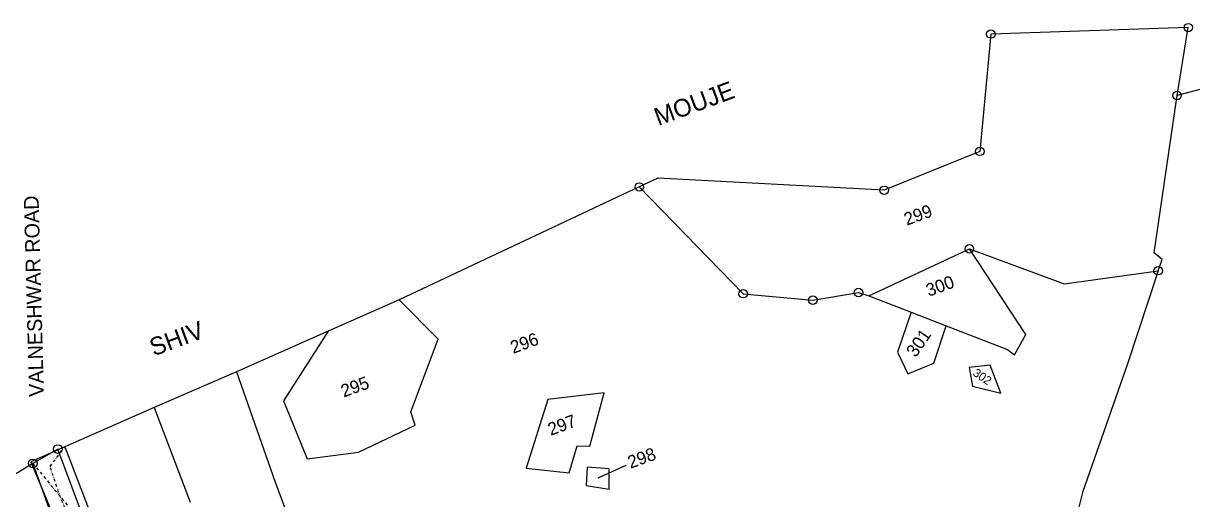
# Model space of a CAD drawing. Header units: metres. Extents: x 309869 to 314467, y 1921293 to 1923473.
# Drawn here: x 311542 to 312178, y 1922595 to 1922854 of the extents above; entities that cross this region are included whole.
import ezdxf

# ---------------------------------------------------------------- set-up
doc = ezdxf.new("R2010")
doc.units = ezdxf.units.M
doc.header["$LTSCALE"] = 0.3
doc.linetypes.add('DASHDOT', pattern=[1, 0.5, -0.25, 0, -0.25])
doc.layers.get('0').update_dxf_attribs({"linetype": 'CONTINUOUS'})
for name, color, linetype in [('OFF', 1, 'CONTINUOUS'), ('POLY_PARCEL', 6, 'CONTINUOUS'), ('POLY_WATER', 4, 'CONTINUOUS'), ('TEXT_MAPOUT', 7, 'CONTINUOUS'), ('TEXT_PARCEL', 7, 'CONTINUOUS'), ('V_BOUND_LINE', 7, 'CONTINUOUS'), ('V_BOUND_STREAM_LINE', 7, 'DASHDOT')]:
    doc.layers.add(name, color=color, linetype=linetype)
doc.styles.add('TEXT_MAP', font='')
doc.styles.get('TEXT_MAP').set_extended_font_data('Kruti Dev 050')
doc.dimstyles.get("Standard").update_dxf_attribs({"dimtxt": 0.18, "dimasz": 0.18, "dimexe": 0.18, "dimexo": 0.0625, "dimgap": 0.09, "dimtad": 0, "dimtih": 1, "dimtoh": 1, "dimdec": 4, "dimzin": 0, "dimdsep": 46, "dimtxsty": 'Standard', "dimcen": 0.09, "dimadec": 0, "dimazin": 0, "dimtfac": 1, "dimtdec": 4, "dimtofl": 0, "dimtmove": 0, "dimatfit": 3, "dimfxl": 1, "dimtolj": 1, "dimtzin": 0, "dimarcsym": 0})

msp = doc.modelspace()

# ---------------------------------------------------------------- linework, layer by layer
for centre, radius in [((312068.35, 1922848.31), 2.3), ((312175.75, 1922851.81), 2.3), ((312169.61, 1922814.86), 2.3), ((312062.37, 1922784.5), 2.3), ((311877.21, 1922765.12), 2.3), ((312010.33, 1922763.34), 2.3), ((312056.7, 1922731.51), 2.3), ((312159.38, 1922719.57), 2.3), ((311996.39, 1922707.71), 2.3), ((311933.68, 1922707.07), 2.3), ((311971.58, 1922703.55), 2.3), ((311561.05, 1922622.55), 2.4), ((311547.43, 1922614.77), 2.4)]:
    msp.add_circle(centre, radius)
at = {"layer": 'OFF'}
for p, q in [((311564.78, 1922623.77), (311546.35, 1922615.56)), ((311561.05, 1922622.55), (311547.43, 1922614.77))]:
    msp.add_line(p, q, dxfattribs=at)
at = {"layer": 'POLY_PARCEL'}
for p, q in [((312157.21, 1922729.3), (312169.61, 1922814.86)), ((311877.21, 1922765.12), (311933.68, 1922707.07)), ((312002.03, 1922705.95), (312056.7, 1922731.51)), ((312087.32, 1922684.95), (312056.7, 1922731.51)), ((312056.7, 1922731.51), (312108.19, 1922712.36)), ((312161.56, 1922725.63), (312157.21, 1922729.3)), ((312159.38, 1922719.57), (312161.56, 1922725.63)), ((312108.19, 1922712.36), (312159.38, 1922719.57)), ((312159.38, 1922719.57), (312142.61, 1922668.86)), ((311767.85, 1922682.42), (311746.72, 1922703.81)), ((311933.68, 1922707.07), (311971.58, 1922703.55)), ((311971.58, 1922703.55), (311996.39, 1922707.71)), ((311996.39, 1922707.71), (312002.03, 1922705.95)), ((312002.03, 1922705.95), (312025.09, 1922697.01)), ((312025.09, 1922697.01), (312017.53, 1922675.21)), ((312025.09, 1922697.01), (312044, 1922689.69)), ((311708.04, 1922686.72), (311683.82, 1922648.85)), ((312037.39, 1922669.34), (312044, 1922689.69)), ((312044, 1922689.69), (312077.46, 1922676.72)), ((312081.15, 1922673.86), (312087.32, 1922684.95)), ((311752.99, 1922642.83), (311767.85, 1922682.42)), ((312017.53, 1922675.21), (312023.14, 1922663.56)), ((312077.46, 1922676.72), (312081.15, 1922673.86)), ((312023.14, 1922663.56), (312037.39, 1922669.34)), ((312067.92, 1922668.19), (312056.52, 1922666.89)), ((312056.52, 1922666.89), (312058.4, 1922656.77)), ((312073.8, 1922652.95), (312067.92, 1922668.19)), ((312142.61, 1922668.86), (312118.23, 1922598.98)), ((311658.11, 1922664.66), (311679, 1922605.17)), ((311858.09, 1922653.14), (311827.5, 1922649.53)), ((311850.35, 1922624.17), (311858.09, 1922653.14)), ((312058.4, 1922656.77), (312073.8, 1922652.95)), ((311683.82, 1922648.85), (311696.55, 1922617.33)), ((311827.5, 1922649.53), (311815.65, 1922612.16)), ((311613.47, 1922645.1), (311632.99, 1922593.78)), ((311755.27, 1922635.64), (311752.99, 1922642.83)), ((311724.58, 1922620.86), (311755.27, 1922635.64)), ((311696.55, 1922617.33), (311724.58, 1922620.86)), ((311839.09, 1922609.68), (311843.34, 1922624.34)), ((311843.34, 1922624.34), (311850.35, 1922624.17)), ((311815.65, 1922612.16), (311839.09, 1922609.68)), ((311848.95, 1922612.68), (311848.24, 1922602.77)), ((311860.75, 1922611.74), (311848.95, 1922612.68)), ((311860.79, 1922600.75), (311860.75, 1922611.74)), ((311679, 1922605.17), (311715.98, 1922505.89)), ((311848.24, 1922602.77), (311860.79, 1922600.75)), ((312118.23, 1922598.98), (312094.11, 1922503.92))]:
    msp.add_line(p, q, dxfattribs=at)
at = {"layer": 'POLY_WATER'}
for p, q in [((311580.46, 1922570.61), (311561.05, 1922622.55)), ((311564.78, 1922623.77), (311587.64, 1922564.63)), ((311546.35, 1922615.56), (311572.9, 1922552.45)), ((311547.43, 1922614.77), (311564.87, 1922565.95))]:
    msp.add_line(p, q, dxfattribs=at)
at = {"layer": 'V_BOUND_LINE'}
for p, q in [((312175.75, 1922851.81), (312068.35, 1922848.31)), ((312315.11, 1922853.98), (312169.61, 1922814.86)), ((312169.61, 1922814.86), (312175.75, 1922851.81)), ((312068.35, 1922848.31), (312062.37, 1922784.5)), ((312062.37, 1922784.5), (312010.33, 1922763.34)), ((311887.37, 1922769.89), (311877.21, 1922765.12)), ((312010.33, 1922763.34), (311887.37, 1922769.89)), ((311877.21, 1922765.12), (311746.72, 1922703.81)), ((311746.72, 1922703.81), (311708.04, 1922686.72)), ((311708.04, 1922686.72), (311658.11, 1922664.66)), ((311658.11, 1922664.66), (311613.47, 1922645.1)), ((311613.47, 1922645.1), (311564.78, 1922623.77)), ((311547.43, 1922614.77), (311520.47, 1922598.35))]:
    msp.add_line(p, q, dxfattribs=at)
at = {"layer": 'V_BOUND_STREAM_LINE', "ltscale": 10}
for p, q in [((311556.8, 1922613.1), (311564.78, 1922623.77)), ((311547.43, 1922614.77), (311566.6, 1922591.6)), ((311562.46, 1922596.18), (311556.8, 1922613.1)), ((311620.89, 1922462.72), (311562.46, 1922596.18))]:
    msp.add_line(p, q, dxfattribs=at)

# ---------------------------------------------------------------- texts
at = {"layer": 'TEXT_MAPOUT', "ltscale": 10}
for s, height, rotation, p in [('MOUJE', 9.639, 20.23539, (311887.52, 1922798.27)), ('VALNESHWAR ROAD', 8.0519, 91.54005, (311553.5, 1922651.11)), ('SHIV', 9.639, 20.23539, (311613.13, 1922672.96))]:
    msp.add_text(s, height=height, rotation=rotation, dxfattribs=at).set_placement(p)
at = {"layer": 'TEXT_PARCEL', "style": 'TEXT_MAP'}
for s, height, rotation, p in [('299', 6.94, 20.23539, (312022.67, 1922744)), ('300', 6.94, 20.23539, (312034.64, 1922705.38)), ('296', 6.94, 20.23539, (311808.64, 1922674.31)), ('301', 6.94, 55.58396, (312027.56, 1922672.05)), ('302', 4.627, 325.78765, (312058.19, 1922662.95)), ('295', 6.94, 20.23539, (311716.49, 1922650.54)), ('297', 6.94, 20.23539, (311829.04, 1922629.74)), ('298', 6.94, 20.23539, (311872.42, 1922611.82))]:
    msp.add_text(s, height=height, rotation=rotation, dxfattribs=at).set_placement(p)

# ---------------------------------------------------------------- leaders
msp.add_leader([(311869.82, 1922613.67), (311854.66, 1922606.79)], dimstyle='Standard', override={"dimtxt": 2.5, "dimasz": 2.5, "dimexe": 1.25, "dimexo": 0.625, "dimgap": 0.625, "dimtad": 1, "dimtih": 0, "dimtoh": 0, "dimzin": 8, "dimcen": 2.5, "dimtofl": 1})

doc.saveas('drawing.dxf')
